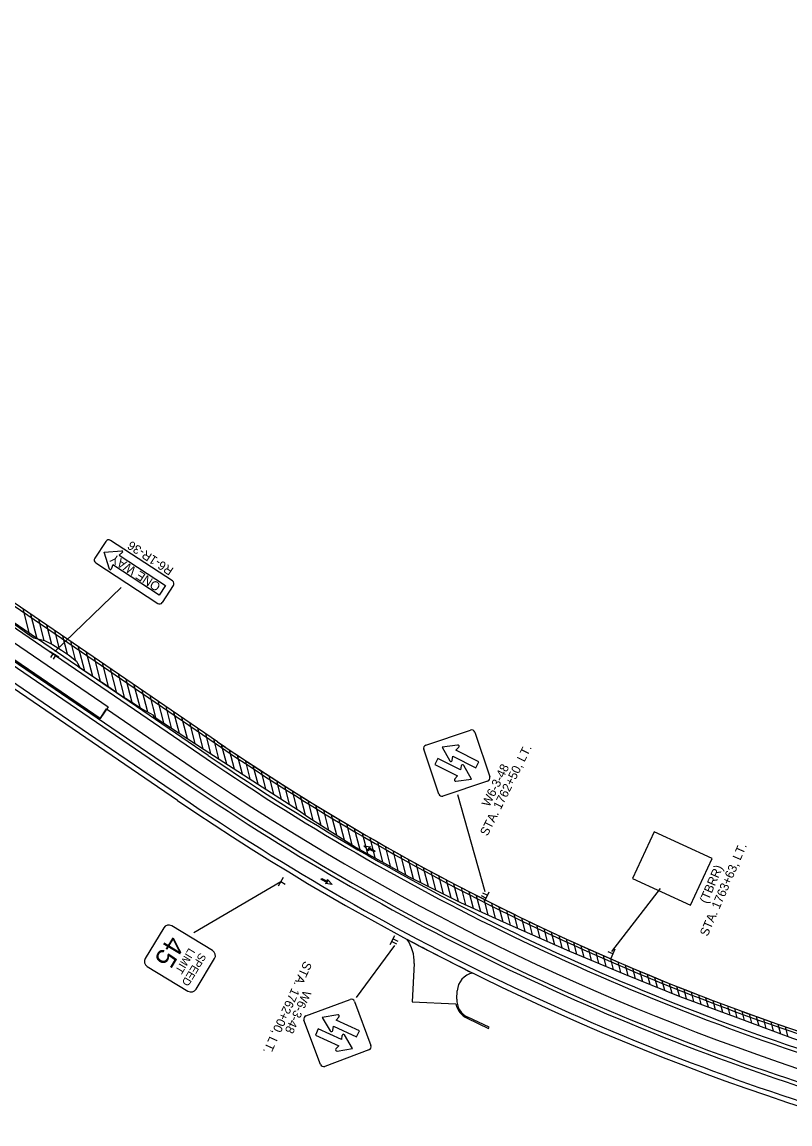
# Model space of a CAD drawing. Extents: x 134216 to 153308, y 327088 to 339865.
# Drawn here: x 147879 to 148484, y 331323 to 332193 of the extents above; entities that cross this region are included whole.
import ezdxf

# ---------------------------------------------------------------- set-up
doc = ezdxf.new("R2010")
doc.units = 0
for name, color, linetype in [('MT_P_Cells', 7, 'Continuous'), ('MT_P_Work_Area', 7, 'Continuous'), ('PV_P_Shoulder', 7, 'Continuous'), ('RD_X_Misc_Items', 7, 'Continuous'), ('RD_X_Wall', 7, 'Continuous'), ('RW_X_Esmt_SH', 7, 'Continuous'), ('SC_Shading2', 7, 'Continuous'), ('SH_Text', 7, 'Continuous')]:
    doc.layers.add(name, color=color, linetype=linetype)

msp = doc.modelspace()

# ---------------------------------------------------------------- linework, layer by layer
at = {"layer": 'MT_P_Cells'}
for p, q in [((147904.48, 331696.04), (147956.99, 331746.38)), ((148244.03, 331506.23), (148222.42, 331582.81)), ((148014.18, 331474.15), (148082.99, 331514.53)), ((148382.05, 331508.87), (148343.64, 331459.2)), ((148172.62, 331464.01), (148142.29, 331422.99))]:
    msp.add_line(p, q, dxfattribs=at)
msp.add_lwpolyline([(148377.39, 331553.72), (148360.33, 331516.89), (148406.01, 331495.73), (148423.07, 331532.56)], close=True, dxfattribs=at)
at = {"layer": 'MT_P_Work_Area'}
msp.add_lwpolyline([(147249.82, 332119.49), (147620.47, 331874.95), (147946.54, 331652.26), (147940.32, 331643.19), (147614.34, 331865.82), (147420.89, 331993.45), (147180.28, 332151.74), (147128.5, 332184.58), (147133.45, 332192.39), (147133.1, 332192.61)], dxfattribs=at)
at = {"layer": 'PV_P_Shoulder'}
msp.add_line((147613.75, 331865.01), (148011.49, 331593.36), dxfattribs=at)
msp.add_lwpolyline([(147255.35, 332127.82), (147587.69, 331908.56), (147630.48, 331880.22), (148023.9, 331611.53)], dxfattribs=at)
for radius in [1891.86, 1913.86]:
    msp.add_arc((149090.88, 333173.8), radius, 235.66832, 253.72506, dxfattribs=at)
at = {"layer": 'RD_X_Misc_Items'}
msp.add_lwpolyline([(148032.92, 331624.75), (147639.41, 331893.5), (147596.51, 331921.91), (147264.16, 332141.18)], dxfattribs=at)
msp.add_arc((149090.88, 333173.8), 1875.86, 235.66832, 253.72506, dxfattribs=at)
at = {"layer": 'RD_X_Wall'}
for p, q in [((147879.22, 331729.72), (147884.59, 331708.92)), ((147885.49, 331725.44), (147890.48, 331706.11)), ((147891.76, 331721.16), (147896.02, 331704.64)), ((147898.03, 331716.88), (147901.93, 331701.75)), ((147904.29, 331712.6), (147908.04, 331698.09)), ((147910.56, 331708.32), (147914.21, 331694.16)), ((147916.83, 331704.03), (147920.63, 331689.29)), ((147923.1, 331699.75), (147928, 331680.74)), ((147929.37, 331695.47), (147934.26, 331676.49)), ((147935.63, 331691.19), (147940.46, 331672.5)), ((147941.9, 331686.91), (147946.67, 331668.43)), ((147948.17, 331682.63), (147952.97, 331664.02)), ((147954.44, 331678.35), (147959.19, 331659.94)), ((147960.71, 331674.07), (147965.35, 331656.07)), ((147966.98, 331669.79), (147971.57, 331651.98)), ((147973.24, 331665.51), (147977.66, 331648.37)), ((147979.51, 331661.22), (147983.99, 331643.86)), ((147985.78, 331656.94), (147990.21, 331639.77)), ((147992.05, 331652.66), (147996.43, 331635.67)), ((147998.32, 331648.38), (148002.65, 331631.57)), ((148004.59, 331644.1), (148008.87, 331627.48)), ((148010.85, 331639.82), (148015.09, 331623.38)), ((148017.12, 331635.54), (148021.31, 331619.29)), ((148023.39, 331631.26), (148027.51, 331615.3)), ((148029.66, 331626.98), (148033.69, 331611.34)), ((148035.92, 331622.7), (148039.88, 331607.38)), ((148022.47, 331618.53), (148060.76, 331594.02)), ((148042.18, 331618.46), (148046.06, 331603.43)), ((148048.43, 331614.27), (148052.25, 331599.47)), ((148054.66, 331610.12), (148058.43, 331595.51)), ((148060.88, 331606.02), (148064.62, 331591.52)), ((148067.1, 331601.95), (148070.82, 331587.51)), ((148073.3, 331597.93), (148077.02, 331583.51)), ((148060.76, 331594.02), (148096.84, 331570.69)), ((148079.49, 331593.95), (148083.22, 331579.5)), ((148085.67, 331590.01), (148089.41, 331575.5)), ((148091.84, 331586.11), (148095.61, 331571.49)), ((148098, 331582.25), (148101.93, 331567.01)), ((148104.15, 331578.43), (148108.16, 331562.88)), ((148110.29, 331574.65), (148114.33, 331558.98)), ((148116.42, 331570.91), (148120.5, 331555.09)), ((148122.53, 331567.21), (148126.66, 331551.2)), ((148128.64, 331563.54), (148132.83, 331547.31)), ((148134.74, 331559.91), (148139, 331543.41)), ((148140.84, 331556.32), (148145.1, 331539.8)), ((148146.92, 331552.76), (148151.12, 331536.48)), ((148152.99, 331549.24), (148157.13, 331533.17)), ((148159.05, 331545.75), (148163.15, 331529.86)), ((148165.11, 331542.3), (148169.17, 331526.55)), ((148171.15, 331538.89), (148175.19, 331523.24)), ((148177.19, 331535.51), (148181.21, 331519.93)), ((148183.21, 331532.16), (148187.18, 331516.78)), ((148189.23, 331528.85), (148193.11, 331513.8)), ((148195.24, 331525.57), (148199.05, 331510.82)), ((148201.24, 331522.32), (148204.98, 331507.84)), ((148207.24, 331519.11), (148210.91, 331504.86)), ((148213.22, 331515.92), (148216.84, 331501.88)), ((148219.2, 331512.77), (148222.78, 331498.9)), ((148225.17, 331509.66), (148228.66, 331496.13)), ((148231.13, 331506.57), (148234.51, 331493.46)), ((148237.08, 331503.51), (148240.36, 331490.78)), ((148243.02, 331500.49), (148246.22, 331488.1)), ((148248.96, 331497.49), (148252.07, 331485.43)), ((148254.89, 331494.53), (148257.93, 331482.75)), ((148260.81, 331491.59), (148263.78, 331480.08)), ((148266.72, 331488.69), (148269.61, 331477.51)), ((148272.63, 331485.81), (148275.43, 331474.94)), ((148278.53, 331482.97), (148281.26, 331472.37)), ((148284.42, 331480.15), (148287.09, 331469.79)), ((148290.3, 331477.36), (148292.92, 331467.22)), ((148296.18, 331474.6), (148298.74, 331464.65)), ((148302.04, 331471.87), (148304.57, 331462.08)), ((148307.91, 331469.16), (148310.4, 331459.51)), ((148313.76, 331466.49), (148316.18, 331457.09)), ((148319.61, 331463.84), (148321.97, 331454.68)), ((148325.45, 331461.21), (148327.75, 331452.27)), ((148331.28, 331458.62), (148333.54, 331449.86)), ((148337.11, 331456.05), (148339.33, 331447.45)), ((148342.93, 331453.51), (148345.11, 331445.04)), ((148348.74, 331450.99), (148350.9, 331442.63)), ((148354.55, 331448.5), (148356.67, 331440.29)), ((148360.34, 331446.04), (148362.42, 331437.98)), ((148366.14, 331443.6), (148368.18, 331435.68)), ((148371.92, 331441.19), (148373.94, 331433.38)), ((148377.7, 331438.8), (148379.7, 331431.08)), ((148383.48, 331436.44), (148385.45, 331428.78)), ((148389.24, 331434.1), (148391.21, 331426.48)), ((148395, 331431.79), (148396.97, 331424.17)), ((148400.76, 331429.5), (148402.69, 331422.01)), ((148221.73, 331421.75), (148222.05, 331428.24)), ((148406.5, 331427.24), (148408.41, 331419.87)), ((148412.25, 331425), (148414.12, 331417.73)), ((148417.98, 331422.79), (148419.84, 331415.58)), ((148423.71, 331420.6), (148425.56, 331413.44)), ((148429.43, 331418.43), (148431.27, 331411.3)), ((148435.15, 331416.29), (148436.99, 331409.16)), ((148440.86, 331414.17), (148442.7, 331407.03)), ((148446.57, 331412.07), (148448.41, 331404.93)), ((148452.26, 331410), (148454.11, 331402.83)), ((148457.96, 331407.95), (148459.82, 331400.73)), ((148463.64, 331405.92), (148465.52, 331398.63)), ((148469.32, 331403.91), (148471.23, 331396.54)), ((148475, 331401.93), (148476.93, 331394.44)), ((148480.67, 331399.97), (148482.64, 331392.34))]:
    msp.add_line(p, q, dxfattribs=at)
for points in [[(147133.45, 332192.39), (147128.5, 332184.58), (147180.28, 332151.74), (147420.89, 331993.45), (147614.34, 331865.82), (147940.33, 331643.18), (147945.41, 331650.61), (148017.13, 331601.62)], [(148032.92, 331624.75), (147639.41, 331893.5), (147596.51, 331921.91), (147264.16, 332141.18)], [(148001.34, 331578.5), (147664.42, 331808.61), (147657.29, 331815.9), (147604.86, 331851.71), (147234.4, 332096.12)], [(147691.45, 331837.95), (147700.76, 331831.29), (147714.56, 331822.51), (147729.8, 331812.88), (147741.97, 331804.88), (147753.04, 331797.2), (147766.19, 331788.58), (147780.35, 331779.32), (147792.11, 331771.01), (147804.3, 331762.94), (147817.97, 331753.45), (147828.95, 331746.26), (147841.24, 331738.86), (147854.62, 331729.84), (147865.63, 331722.33), (147876.53, 331714.83), (147884.25, 331709.14), (147887.89, 331706.79), (147896.44, 331704.53), (147902.62, 331701.41), (147909.91, 331696.94), (147915.44, 331693.37), (147921.68, 331688.47), (147922.58, 331686.75)], [(147922.58, 331686.75), (147924.08, 331683.89), (147923.27, 331683.96), (147934.38, 331676.41), (147945.43, 331669.29), (147955.39, 331662.33), (147965.28, 331656.11), (147973.87, 331650.47), (147982.53, 331645.68), (147982.23, 331645.02), (148022.47, 331618.53)], [(148096.84, 331570.69), (148104.12, 331565.43), (148142.27, 331541.35), (148184.22, 331518.27), (148224.6, 331497.99), (148263.42, 331480.24), (148310.53, 331459.45), (148353.38, 331441.6), (148397.7, 331423.88), (148441.14, 331407.6), (148486.57, 331390.89), (148514.06, 331381.5)], [(148188.05, 331449.85), (148186.59, 331419.67), (148221, 331418)], [(148229.86, 331406.56), (148246.77, 331398.55), (148247.2, 331399.45), (148230.29, 331407.47)]]:
    msp.add_lwpolyline(points, dxfattribs=at)
for centre, radius, start, end in [((149090.88, 333173.8), 1875.86, 235.66832, 252.1603), ((149090.88, 333173.8), 1875.86, 235.68329, 237.10418), ((149090.88, 333173.8), 1903.86, 235.66832, 252.1603), ((149090.88, 333173.8), 1875.86, 237.10418, 237.84029), ((149090.88, 333173.8), 1931.86, 235.66832, 252.1603), ((149090.88, 333173.8), 1931.86, 241.94825, 243.67756), ((148158.09, 331451.3), 30, 357.22547, 35.91307), ((148237.03, 331427.51), 15, 100.68072, 177.22547), ((148236.71, 331421.02), 15, 177.22547, 244.63062), ((148236.71, 331421.02), 16, 190.88927, 244.63062)]:
    msp.add_arc(centre, radius, start, end, dxfattribs=at)
at = {"layer": 'RW_X_Esmt_SH'}
for p, q in [((147943.38, 331774.29), (147957.39, 331775.52)), ((147947.83, 331760.92), (147943.38, 331774.29)), ((147957.9, 331774.37), (147955.31, 331772.01)), ((147955.31, 331772.01), (147991.85, 331748.08)), ((147950.22, 331764.24), (147949.09, 331760.92)), ((147986.76, 331740.3), (147950.22, 331764.24)), ((147991.85, 331748.08), (147986.76, 331740.3)), ((147900.96, 331696.02), (147907.75, 331691.78)), ((147903.34, 331694.54), (147901.22, 331691.14)), ((147905.37, 331693.26), (147903.25, 331689.87)), ((147904.35, 331693.9), (147904.35, 331693.9)), ((148222.35, 331622.19), (148210.1, 331620.49)), ((148210.1, 331620.49), (148216.12, 331609.68)), ((148218.09, 331610.03), (148218.62, 331613.28)), ((148218.62, 331613.28), (148236.65, 331604.28)), ((148220.99, 331618.03), (148223.26, 331620.4)), ((148239.02, 331609.04), (148220.99, 331618.03)), ((148206.63, 331611.53), (148204.26, 331606.78)), ((148204.26, 331606.78), (148222.3, 331597.79)), ((148224.67, 331602.54), (148206.63, 331611.53)), ((148225.19, 331605.79), (148224.67, 331602.54)), ((148233.18, 331595.33), (148227.17, 331606.13)), ((148236.65, 331604.28), (148239.02, 331609.04)), ((148222.3, 331597.79), (148220.02, 331595.42)), ((148220.93, 331593.63), (148233.18, 331595.33)), ((148080.91, 331511.12), (148085.08, 331517.95)), ((148082.99, 331514.53), (148086.4, 331512.45)), ((148244.65, 331501.44), (148241.04, 331503.18)), ((148245.69, 331503.6), (148242.09, 331505.34)), ((148246.91, 331506.12), (148243.43, 331498.92)), ((148245.17, 331502.52), (148245.17, 331502.52)), ((148169.19, 331464.68), (148172.84, 331471.8)), ((148170.47, 331467.17), (148174.03, 331465.35)), ((148171.01, 331468.24), (148171.01, 331468.24)), ((148171.56, 331469.31), (148175.12, 331467.49)), ((148344.82, 331457.43), (148341.17, 331459.08)), ((148346.47, 331461.07), (148343.17, 331453.79)), ((148344.82, 331457.43), (148344.82, 331457.43)), ((148127.72, 331409.33), (148115.54, 331407.22)), ((148115.54, 331407.22), (148121.91, 331396.62)), ((148126.5, 331405.13), (148128.69, 331407.57)), ((148144.83, 331396.75), (148126.5, 331405.13)), ((148112.37, 331398.15), (148110.16, 331393.32)), ((148130.7, 331389.77), (148112.37, 331398.15)), ((148123.88, 331397.04), (148124.29, 331400.3)), ((148124.29, 331400.3), (148142.62, 331391.92)), ((148142.62, 331391.92), (148144.83, 331396.75)), ((148110.16, 331393.32), (148128.49, 331384.94)), ((148131.11, 331393.03), (148130.7, 331389.77)), ((148139.45, 331382.85), (148133.08, 331393.45)), ((148128.49, 331384.94), (148126.3, 331382.5)), ((148127.27, 331380.74), (148139.45, 331382.85))]:
    msp.add_line(p, q, dxfattribs=at)
for points in [[(147944.79, 331782.88), (147936.06, 331769.54)], [(147997.35, 331751.62), (147948.47, 331783.64)], [(147936.82, 331765.87), (147985.71, 331733.85)], [(147989.39, 331734.62), (147998.12, 331747.95)], [(148197.27, 331622.16), (148232.53, 331633.96)], [(148235.89, 331632.29), (148247.69, 331597.02)], [(148207.39, 331583.53), (148195.59, 331618.8)], [(148246.02, 331593.66), (148210.75, 331581.86)], [(147990.46, 331477.9), (147975.93, 331453.82)], [(148029, 331460.11), (147996.9, 331479.49)], [(147977.52, 331447.38), (148009.62, 331428)], [(148016.06, 331429.59), (148030.59, 331453.67)], [(148102.65, 331408.45), (148137.5, 331421.44)], [(148140.91, 331419.88), (148153.9, 331385.03)], [(148114.08, 331370.19), (148101.09, 331405.04)], [(148152.34, 331381.62), (148117.49, 331368.63)]]:
    msp.add_lwpolyline(points, dxfattribs=at)
for centre, radius, start, end in [((147947.01, 331781.42), 2.66, 56.77662, 146.77662), ((147938.28, 331768.09), 2.66, 146.77662, 236.77662), ((147957.45, 331774.86), 0.667, 312.53341, 95.14915), ((147948.46, 331761.13), 0.667, 198.4346, 340.99401), ((147995.9, 331749.4), 2.66, 326.77662, 56.77662), ((147987.16, 331736.07), 2.66, 236.77662, 326.77662), ((148233.37, 331631.44), 2.66, 18.50393, 108.50393), ((148198.11, 331619.64), 2.66, 108.50393, 198.50393), ((148222.5, 331621.14), 1.06, 316.1377, 97.90943), ((148217.05, 331610.2), 1.06, 209.0984, 350.87015), ((148226.24, 331605.62), 1.06, 29.0984, 170.87015), ((148220.79, 331594.68), 1.06, 136.1377, 277.90943), ((148245.18, 331596.18), 2.66, 288.50393, 18.50393), ((148209.91, 331584.38), 2.66, 198.50393, 288.50393), ((147994.48, 331475.47), 4.69, 58.88234, 148.88234), ((148026.58, 331456.09), 4.69, 328.88234, 58.88234), ((147979.94, 331451.39), 4.69, 148.88234, 238.88234), ((148012.05, 331432.01), 4.69, 238.88234, 328.88234), ((148138.43, 331418.95), 2.66, 20.43878, 110.43878), ((148103.58, 331405.96), 2.66, 110.43878, 200.43878), ((148127.9, 331408.28), 1.06, 318.07256, 99.84429), ((148122.82, 331397.17), 1.06, 211.03326, 352.80501), ((148132.17, 331392.9), 1.06, 31.03326, 172.80501), ((148127.09, 331381.79), 1.06, 138.07256, 279.84429), ((148151.41, 331384.1), 2.66, 290.43878, 20.43878), ((148116.57, 331371.12), 2.66, 200.43878, 290.43878)]:
    msp.add_arc(centre, radius, start, end, dxfattribs=at)
at = {"layer": 'SC_Shading2'}
for p, q in [((148148.33, 331542.64), (148148.33, 331542.64)), ((148148.33, 331542.64), (148153.56, 331541.88)), ((148151.96, 331538.8), (148148.33, 331542.64)), ((148156.52, 331537.82), (148151.64, 331540.35)), ((148151.64, 331540.35), (148151.96, 331538.8)), ((148153.56, 331541.88), (148152.11, 331541.24)), ((148152.11, 331541.24), (148156.98, 331538.7)), ((148156.98, 331538.7), (148156.52, 331537.82)), ((148156.75, 331538.26), (148156.75, 331538.26)), ((148114.66, 331516.05), (148115.12, 331516.93)), ((148114.89, 331516.49), (148114.89, 331516.49)), ((148115.12, 331516.93), (148120.01, 331514.41)), ((148119.55, 331513.53), (148114.66, 331516.05)), ((148118.09, 331512.88), (148119.55, 331513.53)), ((148123.33, 331512.14), (148118.09, 331512.88)), ((148120.01, 331514.41), (148119.68, 331515.97)), ((148119.68, 331515.97), (148123.33, 331512.14)), ((148123.33, 331512.14), (148123.33, 331512.14))]:
    msp.add_line(p, q, dxfattribs=at)
at = {"layer": 'SH_Text'}
msp.add_line((147612.06, 331862.53), (148009.8, 331590.89), dxfattribs=at)
for points in [[(147263.06, 332139.51), (147595.41, 331920.24), (147638.3, 331891.84), (148031.8, 331623.09)], [(148025.59, 331614.01), (147632.16, 331882.71), (147589.34, 331911.06), (147257, 332130.33)], [(147605.93, 331853.4), (147931.21, 331631.24), (148003.6, 331581.8)]]:
    msp.add_lwpolyline(points, dxfattribs=at)
for radius in [1877.86, 1888.86, 1916.86, 1927.86]:
    msp.add_arc((149090.88, 333173.8), radius, 235.66832, 253.72506, dxfattribs=at)

# ---------------------------------------------------------------- texts
at = {"layer": 'MT_P_Cells'}
for s, rotation, p in [('R6-1R-36', 146.77662, (147998.83, 331761.41)), ('STA. 1762+50, LT.', 63.50393, (148245.86, 331549.86)), ('W6-3-48', 63.50393, (148247.2, 331572.86)), ('STA. 1763+63, LT.', 66.67329, (148419.48, 331470.69)), ('(TBRR)', 66.67329, (148419.21, 331496.59)), ('STA. 1762+00, LT.', 245.43878, (148101.33, 331452.23)), ('W6-3-48', 245.43878, (148100.76, 331429.2))]:
    msp.add_text(s, height=7, rotation=rotation, dxfattribs=at).set_placement(p)
at = {"layer": 'RW_X_Esmt_SH'}
for s, height, rotation, p in [('ONE WAY', 7.083, 146.77662, (147988.68, 331748.84)), ('45', 15.626, 238.88234, (147994.62, 331472.69)), ('LIMIT', 6.251, 238.88234, (148010.35, 331462.46)), ('SPEED', 6.251, 238.88234, (148019.04, 331458.72))]:
    msp.add_text(s, height=height, rotation=rotation, dxfattribs=at).set_placement(p)

doc.saveas('drawing.dxf')
